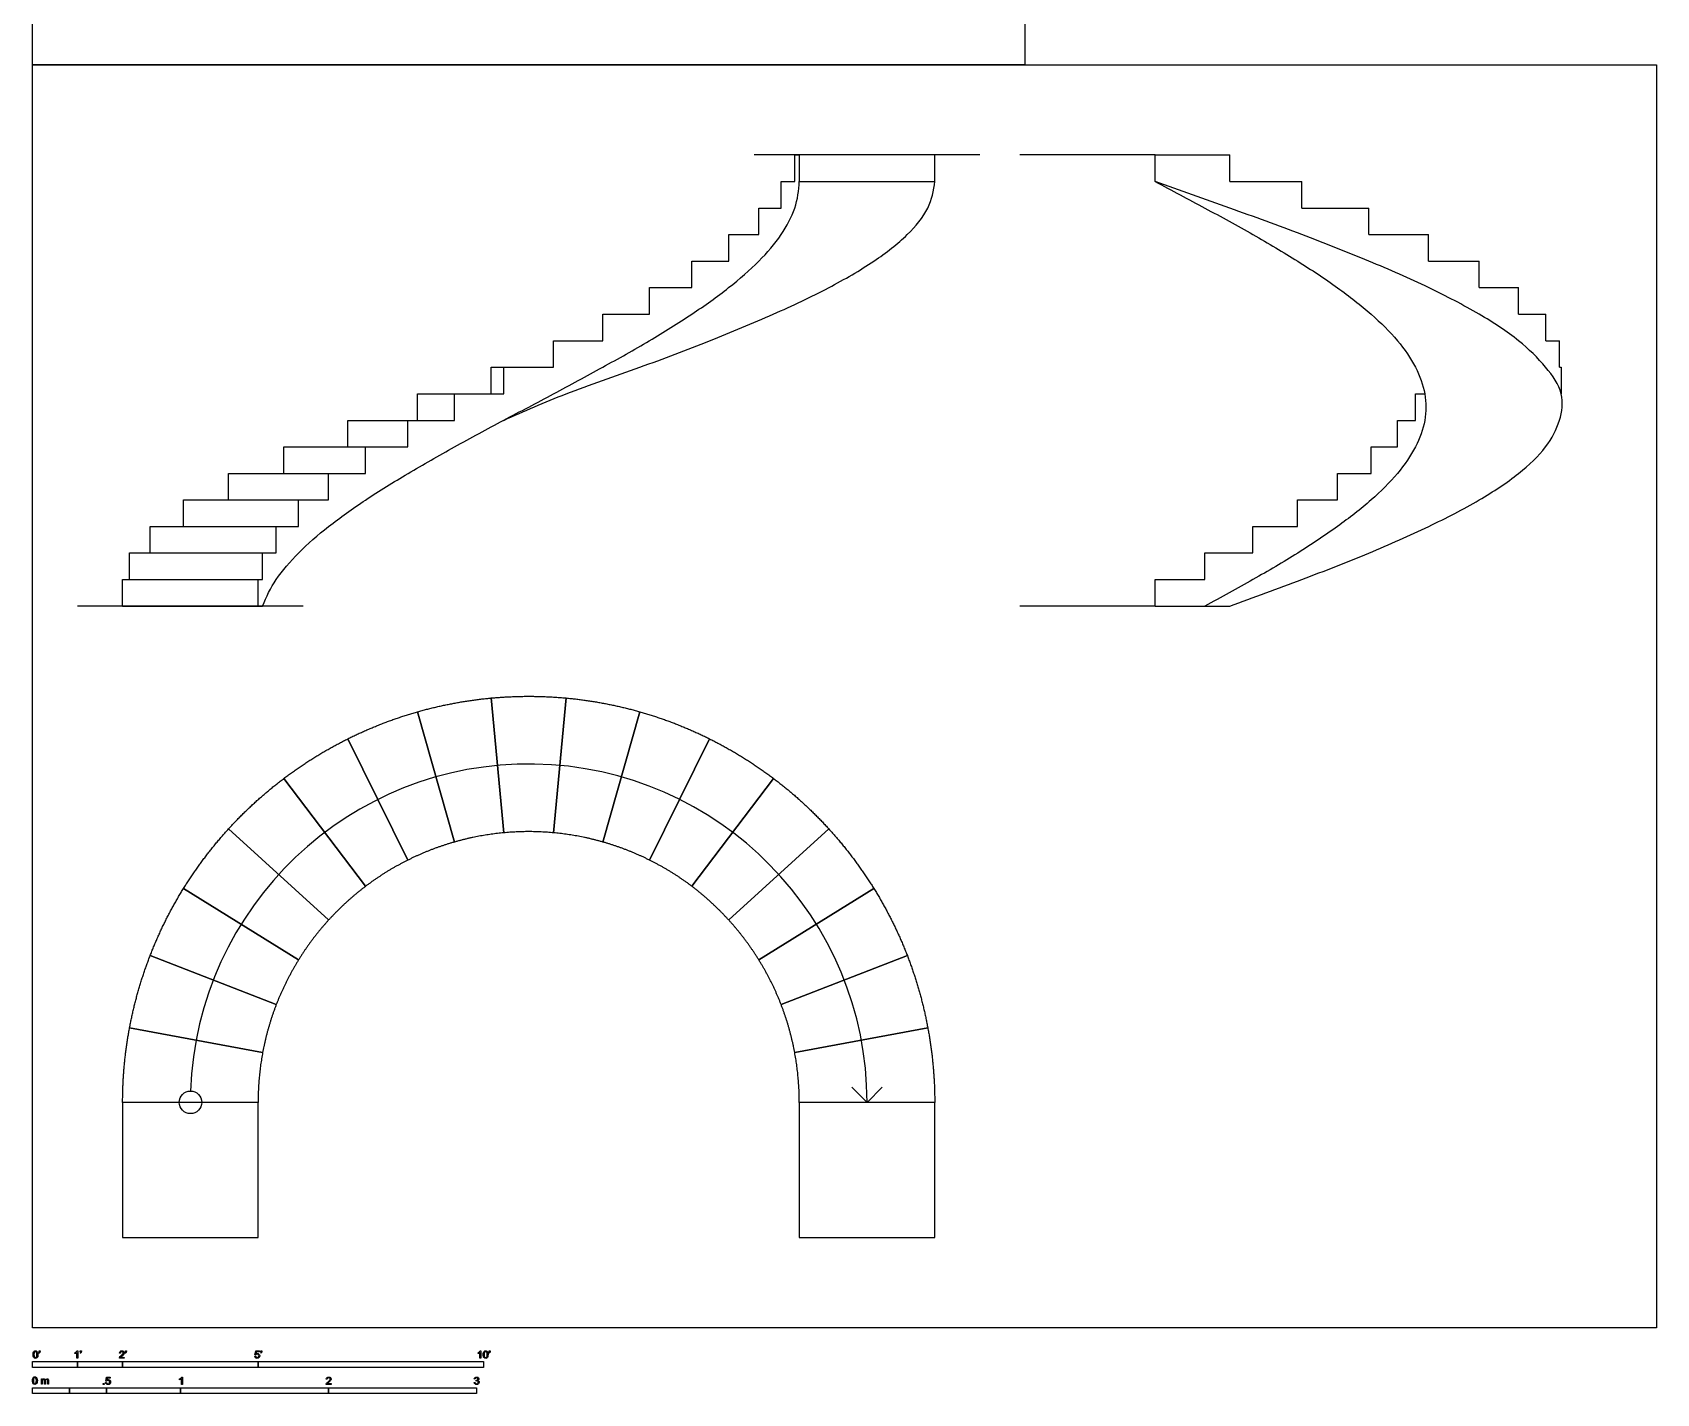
# Model space of a CAD drawing. Header units: millimetres. Extents: x 0.1 to 56.8, y -0.4 to 40.2.
# Drawn here: x 0.13 to 11.1, y -0.35 to 8.84 of the extents above; entities that cross this region are included whole.
import ezdxf

# ---------------------------------------------------------------- set-up
doc = ezdxf.new("R2010")
doc.units = ezdxf.units.MM
for name, color, linetype, true_color in [('AG-BUILDINGS', 7, 'Continuous', 0x66ccff), ('AG-DETAIL-DIAGRAM', 7, 'Continuous', 0xccff66), ('AG-DETAILS', 7, 'Continuous', 0x66ffff), ('AG-DIAGRAM', 7, 'Continuous', 0xfecc66), ('N-SYMB', 7, 'Continuous', 0x800040), ('X-VPRT', 6, 'Continuous', 0xff00ff)]:
    doc.layers.add(name, color=color, linetype=linetype, true_color=true_color)

msp = doc.modelspace()

# ---------------------------------------------------------------- linework, layer by layer
at = {"layer": 'AG-BUILDINGS'}
for p, q in [((5.282, 7.835), (5.282, 8.014)), ((5.282, 8.014), (5.313, 8.014)), ((7.717, 7.835), (7.717, 8.014)), ((7.717, 8.014), (8.221, 8.014)), ((8.221, 7.835), (8.221, 8.014)), ((5.19, 7.655), (5.19, 7.835)), ((5.19, 7.835), (5.282, 7.835)), ((8.221, 7.835), (8.708, 7.835)), ((8.708, 7.655), (8.708, 7.835)), ((5.039, 7.476), (5.039, 7.655)), ((5.039, 7.655), (5.19, 7.655)), ((8.708, 7.655), (9.162, 7.655)), ((9.162, 7.476), (9.162, 7.655)), ((4.836, 7.297), (4.836, 7.476)), ((4.836, 7.476), (5.039, 7.476)), ((9.162, 7.476), (9.565, 7.476)), ((9.565, 7.297), (9.565, 7.476)), ((4.587, 7.118), (4.587, 7.297)), ((4.587, 7.297), (4.836, 7.297)), ((9.565, 7.297), (9.907, 7.297)), ((9.907, 7.118), (9.907, 7.297)), ((4.3, 6.938), (4.3, 7.118)), ((4.3, 7.118), (4.587, 7.118)), ((9.907, 7.118), (10.173, 7.118)), ((10.173, 6.938), (10.173, 7.118)), ((3.985, 6.759), (3.985, 6.938)), ((3.985, 6.938), (4.3, 6.938)), ((10.173, 6.938), (10.356, 6.938)), ((10.356, 6.759), (10.356, 6.938)), ((3.653, 6.58), (3.653, 6.759)), ((3.653, 6.759), (3.985, 6.759)), ((10.356, 6.759), (10.449, 6.759)), ((10.449, 6.58), (10.449, 6.759)), ((3.231, 6.4), (3.231, 6.58)), ((3.231, 6.58), (3.316, 6.58)), ((3.316, 6.4), (3.316, 6.58)), ((3.316, 6.58), (3.653, 6.58)), ((10.449, 6.58), (10.46, 6.58)), ((10.461, 6.58), (10.461, 6.4)), ((2.734, 6.221), (2.734, 6.4)), ((2.734, 6.4), (2.984, 6.4)), ((2.984, 6.221), (2.984, 6.4)), ((2.984, 6.4), (3.316, 6.4)), ((9.476, 6.221), (9.476, 6.4)), ((9.476, 6.4), (9.538, 6.4)), ((2.262, 6.042), (2.262, 6.221)), ((2.262, 6.221), (2.669, 6.221)), ((2.669, 6.042), (2.669, 6.221)), ((2.669, 6.221), (2.984, 6.221)), ((9.354, 6.042), (9.354, 6.221)), ((9.354, 6.221), (9.476, 6.221)), ((1.831, 5.862), (1.831, 6.042)), ((1.831, 6.042), (2.382, 6.042)), ((2.382, 5.862), (2.382, 6.042)), ((2.382, 6.042), (2.669, 6.042)), ((9.177, 5.862), (9.177, 6.042)), ((9.177, 6.042), (9.354, 6.042)), ((1.457, 5.683), (1.457, 5.862)), ((1.457, 5.862), (2.133, 5.862)), ((2.133, 5.683), (2.133, 5.862)), ((2.133, 5.862), (2.382, 5.862)), ((8.949, 5.683), (8.949, 5.862)), ((8.949, 5.862), (9.177, 5.862)), ((1.152, 5.504), (1.152, 5.683)), ((1.152, 5.683), (1.93, 5.683)), ((1.93, 5.504), (1.93, 5.683)), ((1.93, 5.683), (2.133, 5.683)), ((8.68, 5.504), (8.68, 5.683)), ((8.68, 5.683), (8.949, 5.683)), ((0.926, 5.325), (0.926, 5.504)), ((0.926, 5.504), (1.779, 5.504)), ((1.779, 5.325), (1.779, 5.504)), ((1.779, 5.504), (1.93, 5.504)), ((8.378, 5.325), (8.378, 5.504)), ((8.378, 5.504), (8.68, 5.504)), ((0.788, 5.145), (0.788, 5.325)), ((0.788, 5.325), (1.687, 5.325)), ((1.687, 5.145), (1.687, 5.325)), ((1.687, 5.325), (1.779, 5.325)), ((8.053, 5.145), (8.053, 5.325)), ((8.053, 5.325), (8.378, 5.325)), ((0.741, 4.966), (0.741, 5.145)), ((0.741, 5.145), (1.656, 5.145)), ((1.656, 4.966), (1.656, 5.145)), ((1.656, 5.145), (1.687, 5.145)), ((7.717, 4.966), (7.717, 5.145)), ((7.717, 5.145), (8.053, 5.145)), ((0.741, 4.966), (1.656, 4.966)), ((1.656, 4.966), (1.687, 4.966)), ((7.717, 4.966), (8.053, 4.966))]:
    msp.add_line(p, q, dxfattribs=at)
msp.add_lwpolyline([(5.313, 7.835), (6.228, 7.835), (6.228, 8.014), (5.313, 8.014)], close=True, dxfattribs=at)
for points in [[(3.232, 4.345), (3.316, 3.434)], [(3.316, 3.434), (3.232, 4.345)], [(3.738, 4.345), (3.653, 3.434)], [(3.653, 3.434), (3.738, 4.345)], [(2.734, 4.252), (2.984, 3.372)], [(2.984, 3.372), (2.734, 4.252)], [(4.235, 4.252), (3.985, 3.372)], [(3.985, 3.372), (4.235, 4.252)], [(2.262, 4.069), (2.669, 3.25)], [(2.669, 3.25), (2.262, 4.069)], [(4.707, 4.069), (4.3, 3.25)], [(4.3, 3.25), (4.707, 4.069)], [(1.831, 3.802), (2.383, 3.073)], [(2.383, 3.073), (1.831, 3.802)], [(5.138, 3.802), (4.587, 3.073)], [(4.587, 3.073), (5.138, 3.802)], [(1.457, 3.461), (2.133, 2.845)], [(2.133, 2.845), (1.457, 3.461)], [(5.512, 3.461), (4.836, 2.845)], [(4.836, 2.845), (5.512, 3.461)], [(1.152, 3.057), (1.93, 2.576)], [(1.93, 2.576), (1.152, 3.057)], [(5.817, 3.057), (5.039, 2.576)], [(5.039, 2.576), (5.817, 3.057)], [(0.927, 2.604), (1.779, 2.274)], [(1.779, 2.274), (0.927, 2.604)], [(6.043, 2.604), (5.19, 2.274)], [(5.19, 2.274), (6.043, 2.604)], [(0.788, 2.117), (1.687, 1.949)], [(1.687, 1.949), (0.788, 2.117)], [(6.181, 2.117), (5.282, 1.949)], [(5.282, 1.949), (6.181, 2.117)], [(1.656, 1.613), (0.741, 1.613)], [(6.228, 1.613), (5.313, 1.613)]]:
    msp.add_lwpolyline(points, dxfattribs=at)
for points, knots in [([(1.687, 4.966), (1.711, 5.029), (1.772, 5.152), (1.928, 5.331), (2.132, 5.509), (2.383, 5.687), (2.67, 5.865), (2.984, 6.044), (3.316, 6.222), (3.653, 6.4), (3.984, 6.578), (4.299, 6.756), (4.586, 6.934), (4.836, 7.112), (5.042, 7.29), (5.195, 7.469), (5.292, 7.651), (5.311, 7.774), (5.313, 7.835)], [0, 0, 0, 0, 0.813443, 1.689713, 2.632856, 3.63672, 4.69031, 5.780386, 6.892663, 8.012385, 9.124662, 10.214739, 11.268328, 12.272193, 13.215335, 14.091606, 14.905048, 15.677733, 15.677733, 15.677733, 15.677733]), ([(3.316, 6.221), (3.455, 6.284), (3.735, 6.407), (4.238, 6.577), (4.704, 6.756), (5.135, 6.933), (5.509, 7.11), (5.816, 7.288), (6.045, 7.465), (6.194, 7.646), (6.222, 7.773), (6.228, 7.835)], [0, 0, 0, 0, 1.226313, 2.543619, 3.83072, 5.067527, 6.234167, 7.311634, 8.284026, 9.146215, 9.925874, 9.925874, 9.925874, 9.925874]), ([(8.221, 4.966), (8.384, 5.024), (8.707, 5.143), (9.159, 5.32), (9.563, 5.498), (9.905, 5.675), (10.173, 5.852), (10.364, 6.031), (10.459, 6.215), (10.484, 6.408), (10.357, 6.589), (10.176, 6.769), (9.904, 6.946), (9.563, 7.124), (9.159, 7.301), (8.707, 7.479), (8.221, 7.656), (7.886, 7.776), (7.717, 7.835)], [0.551249, 0.551249, 0.551249, 0.551249, 1.855968, 3.120427, 4.324605, 5.448926, 6.475463, 7.3921, 8.206155, 8.973936, 9.799296, 10.715933, 11.742469, 12.866791, 14.070969, 15.335428, 16.640147, 17.965005, 17.965005, 17.965005, 17.965005]), ([(7.717, 7.835), (7.83, 7.776), (8.053, 7.656), (8.378, 7.479), (8.68, 7.3), (8.949, 7.122), (9.178, 6.944), (9.358, 6.766), (9.483, 6.586), (9.549, 6.403), (9.549, 6.218), (9.483, 6.036), (9.358, 5.856), (9.178, 5.677), (8.949, 5.499), (8.68, 5.321), (8.378, 5.143), (8.163, 5.024), (8.053, 4.966)], [17.965005, 17.965005, 17.965005, 17.965005, 19.082864, 20.185865, 21.259437, 22.289717, 23.264378, 24.174384, 25.017791, 25.806731, 26.573696, 27.362635, 28.206043, 29.116048, 30.090709, 31.12099, 32.194561, 33.297563, 33.297563, 33.297563, 33.297563])]:
    msp.add_open_spline(points, degree=3, knots=knots, dxfattribs=at)
msp.add_open_spline([(8.053, 4.966), (8.137, 4.966), (8.221, 4.966)], degree=2, dxfattribs=at)
for points, weights in [([(2.734, 4.252), (2.978, 4.321), (3.232, 4.345)], [1, 0.995734176251, 1]), ([(3.232, 4.345), (3.485, 4.368), (3.738, 4.345)], [1, 0.995734176559, 1]), ([(3.738, 4.345), (3.991, 4.321), (4.235, 4.252)], [1, 0.995734177249, 0.999999997966]), ([(2.262, 4.069), (2.489, 4.182), (2.734, 4.252)], [1, 0.995734176811, 1]), ([(4.235, 4.252), (4.48, 4.182), (4.707, 4.069)], [1, 0.995734177527, 0.999999997966]), ([(1.831, 3.802), (2.034, 3.955), (2.262, 4.069)], [1, 0.995734175788, 1]), ([(4.707, 4.069), (4.935, 3.955), (5.138, 3.802)], [1, 0.995734177011, 0.999999997966]), ([(1.457, 3.461), (1.629, 3.649), (1.831, 3.802)], [1, 0.995734175312, 1]), ([(5.138, 3.802), (5.341, 3.649), (5.512, 3.461)], [1, 0.995734176253, 1]), ([(1.152, 3.057), (1.286, 3.273), (1.457, 3.461)], [1, 0.995734176778, 1]), ([(3.316, 3.434), (3.147, 3.419), (2.984, 3.372)], [1, 0.995734176232, 1]), ([(3.653, 3.434), (3.485, 3.45), (3.316, 3.434)], [1, 0.995734176559, 1]), ([(3.985, 3.372), (3.822, 3.419), (3.653, 3.434)], [1, 0.995734176251, 1]), ([(5.512, 3.461), (5.683, 3.273), (5.817, 3.057)], [0.999999997966, 0.995734177296, 1]), ([(2.984, 3.372), (2.821, 3.326), (2.669, 3.25)], [1, 0.995734176509, 1]), ([(4.3, 3.25), (4.148, 3.326), (3.985, 3.372)], [1, 0.995734177828, 0.999999997966]), ([(2.669, 3.25), (2.518, 3.175), (2.383, 3.073)], [1, 0.995734175994, 1]), ([(4.587, 3.073), (4.451, 3.175), (4.3, 3.25)], [1, 0.995734176805, 0.999999997966]), ([(2.383, 3.073), (2.247, 2.97), (2.133, 2.845)], [1, 0.995734176253, 1]), ([(4.836, 2.845), (4.722, 2.97), (4.587, 3.073)], [0.999999997966, 0.995734177346, 0.999999997966]), ([(0.927, 2.604), (1.018, 2.841), (1.152, 3.057)], [1, 0.995734176649, 1]), ([(5.817, 3.057), (5.951, 2.841), (6.043, 2.604)], [0.999999997966, 0.995734178209, 0.999999997966]), ([(2.133, 2.845), (2.019, 2.72), (1.93, 2.576)], [1, 0.995734176279, 1]), ([(5.039, 2.576), (4.95, 2.72), (4.836, 2.845)], [0.999999997966, 0.995734177795, 1]), ([(0.788, 2.117), (0.835, 2.367), (0.927, 2.604)], [1, 0.995734175664, 1]), ([(1.93, 2.576), (1.841, 2.432), (1.779, 2.274)], [1, 0.995734176174, 1]), ([(5.19, 2.274), (5.129, 2.432), (5.039, 2.576)], [1, 0.995734176649, 1]), ([(6.043, 2.604), (6.134, 2.367), (6.181, 2.117)], [1, 0.995734176731, 0.999999997966]), ([(1.779, 2.274), (1.718, 2.116), (1.687, 1.949)], [1, 0.995734175714, 1]), ([(5.282, 1.949), (5.251, 2.116), (5.19, 2.274)], [1, 0.995734176681, 0.999999997966]), ([(0.741, 1.613), (0.741, 1.867), (0.788, 2.117)], [1, 0.995734176889, 1]), ([(6.181, 2.117), (6.228, 1.867), (6.228, 1.613)], [1, 0.99573417716, 1]), ([(1.687, 1.949), (1.656, 1.783), (1.656, 1.613)], [1, 0.99573417716, 1]), ([(5.313, 1.613), (5.313, 1.783), (5.282, 1.949)], [1, 0.995734177906, 0.999999997966])]:
    msp.add_rational_spline(points, weights, degree=2, dxfattribs=at)
at = {"layer": 'AG-DETAIL-DIAGRAM'}
for points in [[(1.656, 0.699), (1.656, 1.613), (0.741, 1.613), (0.741, 0.699)], [(6.228, 0.699), (6.228, 1.613), (5.313, 1.613), (5.313, 0.699)]]:
    msp.add_lwpolyline(points, close=True, dxfattribs=at)
at = {"layer": 'AG-DETAILS'}
msp.add_lwpolyline([(5.872, 1.715), (5.771, 1.613), (5.669, 1.715)], dxfattribs=at)
msp.add_circle((1.199, 1.613), 0.0762, dxfattribs=at)
msp.add_arc((3.485, 1.613), 2.286, 0, 178.09, dxfattribs=at)
at = {"layer": 'AG-DIAGRAM'}
for points in [[(6.532, 8.014), (5.008, 8.014)], [(7.717, 8.014), (6.803, 8.014)], [(1.961, 4.966), (0.437, 4.966)], [(7.717, 4.966), (6.803, 4.966)]]:
    msp.add_lwpolyline(points, dxfattribs=at)
at = {"layer": 'N-SYMB'}
for points in [[(0.177, -0.082), (0.175, -0.08)], [(0.176, -0.073), (0.176, -0.066), (0.183, -0.066), (0.183, -0.071)], [(0.179, -0.073), (0.176, -0.073)], [(0.419, -0.085), (0.419, -0.079)], [(0.438, -0.116), (0.432, -0.116), (0.432, -0.077)], [(0.434, -0.066), (0.438, -0.066), (0.438, -0.116)], [(0.456, -0.082), (0.454, -0.08)], [(0.455, -0.073), (0.455, -0.066), (0.462, -0.066), (0.462, -0.071)], [(0.458, -0.073), (0.455, -0.073)], [(0.726, -0.081), (0.72, -0.081)], [(0.761, -0.082), (0.759, -0.08)], [(0.76, -0.073), (0.76, -0.066), (0.766, -0.066), (0.766, -0.071)], [(0.763, -0.073), (0.76, -0.073)], [(1.634, -0.103), (1.64, -0.103)], [(1.641, -0.093), (1.635, -0.093), (1.64, -0.067), (1.665, -0.067), (1.665, -0.073), (1.645, -0.073), (1.642, -0.086)], [(1.674, -0.073), (1.674, -0.066), (1.681, -0.066), (1.681, -0.071)], [(1.677, -0.073), (1.674, -0.073)], [(1.675, -0.082), (1.674, -0.08)], [(3.143, -0.085), (3.143, -0.079)], [(3.161, -0.116), (3.155, -0.116), (3.155, -0.077)], [(3.158, -0.066), (3.161, -0.066), (3.161, -0.116)], [(3.217, -0.073), (3.217, -0.066), (3.224, -0.066), (3.224, -0.071)], [(3.221, -0.073), (3.217, -0.073)], [(3.218, -0.082), (3.217, -0.08)], [(0.752, -0.11), (0.752, -0.116), (0.719, -0.116)], [(0.727, -0.11), (0.752, -0.11)], [(0.192, -0.292), (0.192, -0.256), (0.197, -0.256), (0.197, -0.261)], [(0.198, -0.273), (0.198, -0.292), (0.192, -0.292)], [(0.22, -0.271), (0.22, -0.292), (0.213, -0.292), (0.213, -0.269)], [(0.241, -0.267), (0.241, -0.292), (0.235, -0.292), (0.235, -0.269)], [(0.626, -0.28), (0.633, -0.28)], [(0.633, -0.27), (0.627, -0.27), (0.632, -0.244), (0.657, -0.244), (0.657, -0.25), (0.637, -0.25), (0.635, -0.263)], [(1.126, -0.261), (1.126, -0.255)], [(1.145, -0.293), (1.139, -0.293), (1.139, -0.254)], [(1.141, -0.243), (1.145, -0.243), (1.145, -0.293)], [(2.149, -0.287), (2.149, -0.293), (2.116, -0.293)], [(2.124, -0.258), (2.117, -0.258)], [(2.125, -0.287), (2.149, -0.287)], [(3.124, -0.257), (3.117, -0.256)], [(3.117, -0.28), (3.123, -0.279)], [(3.129, -0.27), (3.13, -0.264)]]:
    msp.add_lwpolyline(points, dxfattribs=at)
for points in [[(0.132, -0.178), (0.132, -0.139), (0.437, -0.139), (0.437, -0.178)], [(0.437, -0.178), (0.437, -0.139), (0.741, -0.139), (0.741, -0.178)], [(0.741, -0.178), (0.741, -0.139), (1.656, -0.139), (1.656, -0.178)], [(1.656, -0.178), (1.656, -0.139), (3.18, -0.139), (3.18, -0.178)], [(0.132, -0.354), (0.132, -0.316), (0.382, -0.316), (0.382, -0.354)], [(0.382, -0.354), (0.382, -0.316), (0.632, -0.316), (0.632, -0.354)], [(0.61, -0.293), (0.61, -0.286), (0.617, -0.286), (0.617, -0.293)], [(0.632, -0.354), (0.632, -0.316), (1.132, -0.316), (1.132, -0.354)], [(1.132, -0.354), (1.132, -0.316), (2.132, -0.316), (2.132, -0.354)], [(2.132, -0.354), (2.132, -0.316), (3.132, -0.316), (3.132, -0.354)]]:
    msp.add_lwpolyline(points, close=True, dxfattribs=at)
for points in [[(0.136, -0.091), (0.136, -0.086), (0.136, -0.081), (0.137, -0.077)], [(0.141, -0.112), (0.137, -0.108), (0.136, -0.101), (0.136, -0.091)], [(0.137, -0.077), (0.139, -0.074), (0.14, -0.071), (0.143, -0.069)], [(0.145, -0.075), (0.143, -0.078), (0.142, -0.083), (0.142, -0.091)], [(0.142, -0.091), (0.142, -0.1), (0.143, -0.105), (0.145, -0.108)], [(0.143, -0.069), (0.145, -0.067), (0.148, -0.066), (0.152, -0.066)], [(0.152, -0.071), (0.149, -0.071), (0.147, -0.072), (0.145, -0.075)], [(0.145, -0.108), (0.147, -0.111), (0.149, -0.112), (0.152, -0.112)], [(0.152, -0.066), (0.155, -0.066), (0.157, -0.066), (0.159, -0.068)], [(0.159, -0.075), (0.157, -0.072), (0.155, -0.071), (0.152, -0.071)], [(0.152, -0.112), (0.155, -0.112), (0.157, -0.111), (0.159, -0.108)], [(0.159, -0.068), (0.161, -0.069), (0.163, -0.07), (0.164, -0.072)], [(0.162, -0.091), (0.162, -0.083), (0.161, -0.078), (0.159, -0.075)], [(0.159, -0.108), (0.161, -0.105), (0.162, -0.1), (0.162, -0.091)], [(0.167, -0.106), (0.165, -0.11), (0.164, -0.112), (0.161, -0.114)], [(0.164, -0.072), (0.165, -0.074), (0.166, -0.077), (0.167, -0.08)], [(0.167, -0.08), (0.168, -0.083), (0.168, -0.087), (0.168, -0.091)], [(0.168, -0.091), (0.168, -0.097), (0.168, -0.102), (0.167, -0.106)], [(0.175, -0.08), (0.177, -0.079), (0.178, -0.079), (0.178, -0.077)], [(0.181, -0.078), (0.181, -0.08), (0.179, -0.081), (0.177, -0.082)], [(0.178, -0.077), (0.179, -0.076), (0.179, -0.075), (0.179, -0.073)], [(0.183, -0.071), (0.183, -0.074), (0.182, -0.077), (0.181, -0.078)], [(0.419, -0.079), (0.423, -0.077), (0.426, -0.075), (0.428, -0.073)], [(0.426, -0.081), (0.423, -0.083), (0.421, -0.084), (0.419, -0.085)], [(0.432, -0.077), (0.43, -0.079), (0.428, -0.08), (0.426, -0.081)], [(0.428, -0.073), (0.431, -0.07), (0.433, -0.068), (0.434, -0.066)], [(0.454, -0.08), (0.456, -0.079), (0.456, -0.079), (0.457, -0.077)], [(0.46, -0.078), (0.46, -0.08), (0.458, -0.081), (0.456, -0.082)], [(0.457, -0.077), (0.458, -0.076), (0.458, -0.075), (0.458, -0.073)], [(0.462, -0.071), (0.462, -0.074), (0.461, -0.077), (0.46, -0.078)], [(0.719, -0.112), (0.72, -0.11), (0.722, -0.107), (0.723, -0.105)], [(0.72, -0.081), (0.72, -0.076), (0.722, -0.072), (0.725, -0.07)], [(0.723, -0.105), (0.725, -0.103), (0.728, -0.101), (0.731, -0.098)], [(0.725, -0.07), (0.728, -0.067), (0.731, -0.066), (0.736, -0.066)], [(0.729, -0.074), (0.727, -0.076), (0.726, -0.078), (0.726, -0.081)], [(0.73, -0.107), (0.729, -0.108), (0.728, -0.109), (0.727, -0.11)], [(0.736, -0.071), (0.733, -0.071), (0.731, -0.072), (0.729, -0.074)], [(0.737, -0.101), (0.733, -0.104), (0.731, -0.106), (0.73, -0.107)], [(0.731, -0.098), (0.737, -0.093), (0.741, -0.09), (0.743, -0.087)], [(0.736, -0.066), (0.741, -0.066), (0.745, -0.067), (0.747, -0.07)], [(0.743, -0.074), (0.741, -0.072), (0.739, -0.071), (0.736, -0.071)], [(0.747, -0.092), (0.744, -0.094), (0.741, -0.097), (0.737, -0.101)], [(0.745, -0.08), (0.745, -0.077), (0.744, -0.075), (0.743, -0.074)], [(0.743, -0.087), (0.744, -0.085), (0.745, -0.082), (0.745, -0.08)], [(0.747, -0.07), (0.75, -0.073), (0.752, -0.076), (0.752, -0.08)], [(0.75, -0.086), (0.75, -0.088), (0.748, -0.09), (0.747, -0.092)], [(0.752, -0.08), (0.752, -0.082), (0.751, -0.084), (0.75, -0.086)], [(0.759, -0.08), (0.76, -0.079), (0.761, -0.079), (0.762, -0.077)], [(0.765, -0.078), (0.764, -0.08), (0.763, -0.081), (0.761, -0.082)], [(0.762, -0.077), (0.763, -0.076), (0.763, -0.075), (0.763, -0.073)], [(0.766, -0.071), (0.766, -0.074), (0.766, -0.077), (0.765, -0.078)], [(1.639, -0.113), (1.636, -0.111), (1.634, -0.107), (1.634, -0.103)], [(1.64, -0.103), (1.641, -0.106), (1.642, -0.108), (1.644, -0.11)], [(1.644, -0.09), (1.643, -0.091), (1.642, -0.092), (1.641, -0.093)], [(1.642, -0.086), (1.645, -0.084), (1.648, -0.083), (1.652, -0.083)], [(1.65, -0.088), (1.648, -0.088), (1.646, -0.089), (1.644, -0.09)], [(1.658, -0.091), (1.656, -0.09), (1.653, -0.088), (1.65, -0.088)], [(1.65, -0.112), (1.653, -0.112), (1.656, -0.111), (1.658, -0.109)], [(1.652, -0.083), (1.656, -0.083), (1.659, -0.085), (1.662, -0.088)], [(1.661, -0.1), (1.661, -0.096), (1.659, -0.094), (1.658, -0.091)], [(1.658, -0.109), (1.659, -0.107), (1.661, -0.104), (1.661, -0.1)], [(1.662, -0.088), (1.665, -0.091), (1.667, -0.094), (1.667, -0.099)], [(1.667, -0.099), (1.667, -0.104), (1.666, -0.108), (1.663, -0.111)], [(1.674, -0.08), (1.675, -0.079), (1.676, -0.079), (1.676, -0.077)], [(1.68, -0.078), (1.679, -0.08), (1.677, -0.081), (1.675, -0.082)], [(1.676, -0.077), (1.677, -0.076), (1.677, -0.075), (1.677, -0.073)], [(1.681, -0.071), (1.681, -0.074), (1.681, -0.077), (1.68, -0.078)], [(3.143, -0.079), (3.146, -0.077), (3.149, -0.075), (3.152, -0.073)], [(3.149, -0.081), (3.147, -0.083), (3.145, -0.084), (3.143, -0.085)], [(3.155, -0.077), (3.154, -0.079), (3.152, -0.08), (3.149, -0.081)], [(3.152, -0.073), (3.155, -0.07), (3.156, -0.068), (3.158, -0.066)], [(3.177, -0.091), (3.177, -0.086), (3.178, -0.081), (3.179, -0.077)], [(3.182, -0.112), (3.179, -0.108), (3.177, -0.101), (3.177, -0.091)], [(3.179, -0.077), (3.18, -0.074), (3.182, -0.071), (3.185, -0.069)], [(3.187, -0.075), (3.185, -0.078), (3.183, -0.083), (3.183, -0.091)], [(3.183, -0.091), (3.183, -0.1), (3.185, -0.105), (3.186, -0.108)], [(3.185, -0.069), (3.187, -0.067), (3.19, -0.066), (3.194, -0.066)], [(3.186, -0.108), (3.188, -0.111), (3.191, -0.112), (3.194, -0.112)], [(3.193, -0.071), (3.191, -0.071), (3.189, -0.072), (3.187, -0.075)], [(3.201, -0.075), (3.199, -0.072), (3.196, -0.071), (3.193, -0.071)], [(3.194, -0.066), (3.196, -0.066), (3.198, -0.066), (3.201, -0.068)], [(3.194, -0.112), (3.196, -0.112), (3.199, -0.111), (3.201, -0.108)], [(3.201, -0.068), (3.203, -0.069), (3.204, -0.07), (3.206, -0.072)], [(3.204, -0.091), (3.204, -0.083), (3.203, -0.078), (3.201, -0.075)], [(3.201, -0.108), (3.203, -0.105), (3.204, -0.1), (3.204, -0.091)], [(3.208, -0.106), (3.207, -0.11), (3.205, -0.112), (3.203, -0.114)], [(3.206, -0.072), (3.207, -0.074), (3.208, -0.077), (3.209, -0.08)], [(3.21, -0.091), (3.21, -0.097), (3.209, -0.102), (3.208, -0.106)], [(3.209, -0.08), (3.21, -0.083), (3.21, -0.087), (3.21, -0.091)], [(3.217, -0.08), (3.218, -0.079), (3.219, -0.079), (3.22, -0.077)], [(3.223, -0.078), (3.222, -0.08), (3.22, -0.081), (3.218, -0.082)], [(3.22, -0.077), (3.22, -0.076), (3.221, -0.075), (3.221, -0.073)], [(3.224, -0.071), (3.224, -0.074), (3.224, -0.077), (3.223, -0.078)], [(0.152, -0.117), (0.147, -0.117), (0.143, -0.116), (0.141, -0.112)], [(0.161, -0.114), (0.159, -0.116), (0.156, -0.117), (0.152, -0.117)], [(0.719, -0.116), (0.719, -0.115), (0.719, -0.113), (0.719, -0.112)], [(1.65, -0.117), (1.645, -0.117), (1.642, -0.116), (1.639, -0.113)], [(1.644, -0.11), (1.645, -0.111), (1.647, -0.112), (1.65, -0.112)], [(1.663, -0.111), (1.66, -0.115), (1.656, -0.117), (1.65, -0.117)], [(3.194, -0.117), (3.189, -0.117), (3.185, -0.116), (3.182, -0.112)], [(3.203, -0.114), (3.2, -0.116), (3.197, -0.117), (3.194, -0.117)], [(0.132, -0.267), (0.132, -0.262), (0.132, -0.257), (0.134, -0.253)], [(0.137, -0.288), (0.134, -0.284), (0.132, -0.277), (0.132, -0.267)], [(0.134, -0.253), (0.135, -0.25), (0.137, -0.247), (0.139, -0.245)], [(0.148, -0.293), (0.143, -0.293), (0.14, -0.291), (0.137, -0.288)], [(0.141, -0.25), (0.139, -0.253), (0.138, -0.259), (0.138, -0.267)], [(0.138, -0.267), (0.138, -0.276), (0.139, -0.281), (0.141, -0.284)], [(0.139, -0.245), (0.141, -0.243), (0.144, -0.242), (0.148, -0.242)], [(0.148, -0.247), (0.145, -0.247), (0.143, -0.248), (0.141, -0.25)], [(0.141, -0.284), (0.143, -0.287), (0.145, -0.288), (0.148, -0.288)], [(0.148, -0.242), (0.151, -0.242), (0.153, -0.242), (0.155, -0.244)], [(0.155, -0.251), (0.154, -0.248), (0.151, -0.247), (0.148, -0.247)], [(0.148, -0.288), (0.151, -0.288), (0.154, -0.287), (0.155, -0.284)], [(0.157, -0.29), (0.155, -0.292), (0.152, -0.293), (0.148, -0.293)], [(0.155, -0.244), (0.157, -0.244), (0.159, -0.246), (0.16, -0.248)], [(0.158, -0.267), (0.158, -0.259), (0.157, -0.254), (0.155, -0.251)], [(0.155, -0.284), (0.157, -0.281), (0.158, -0.276), (0.158, -0.267)], [(0.163, -0.282), (0.162, -0.285), (0.16, -0.288), (0.157, -0.29)], [(0.16, -0.248), (0.162, -0.25), (0.163, -0.253), (0.163, -0.256)], [(0.163, -0.256), (0.164, -0.259), (0.165, -0.262), (0.165, -0.267)], [(0.165, -0.267), (0.165, -0.273), (0.164, -0.278), (0.163, -0.282)], [(0.197, -0.261), (0.199, -0.259), (0.2, -0.258), (0.202, -0.257)], [(0.199, -0.266), (0.198, -0.268), (0.198, -0.27), (0.198, -0.273)], [(0.202, -0.262), (0.201, -0.263), (0.2, -0.264), (0.199, -0.266)], [(0.202, -0.257), (0.204, -0.256), (0.206, -0.255), (0.208, -0.255)], [(0.207, -0.26), (0.205, -0.26), (0.204, -0.261), (0.202, -0.262)], [(0.212, -0.262), (0.211, -0.261), (0.209, -0.26), (0.207, -0.26)], [(0.208, -0.255), (0.211, -0.255), (0.213, -0.256), (0.215, -0.257)], [(0.213, -0.269), (0.213, -0.266), (0.213, -0.264), (0.212, -0.262)], [(0.215, -0.257), (0.217, -0.258), (0.218, -0.259), (0.219, -0.261)], [(0.219, -0.261), (0.222, -0.257), (0.225, -0.255), (0.23, -0.255)], [(0.222, -0.263), (0.22, -0.265), (0.22, -0.267), (0.22, -0.271)], [(0.229, -0.26), (0.226, -0.26), (0.224, -0.261), (0.222, -0.263)], [(0.232, -0.261), (0.231, -0.261), (0.23, -0.26), (0.229, -0.26)], [(0.23, -0.255), (0.234, -0.255), (0.236, -0.256), (0.238, -0.258)], [(0.235, -0.264), (0.234, -0.263), (0.233, -0.262), (0.232, -0.261)], [(0.235, -0.269), (0.235, -0.267), (0.235, -0.265), (0.235, -0.264)], [(0.238, -0.258), (0.24, -0.26), (0.241, -0.263), (0.241, -0.267)], [(0.631, -0.29), (0.629, -0.288), (0.627, -0.284), (0.626, -0.28)], [(0.642, -0.294), (0.638, -0.294), (0.634, -0.293), (0.631, -0.29)], [(0.637, -0.267), (0.635, -0.268), (0.634, -0.269), (0.633, -0.27)], [(0.633, -0.28), (0.633, -0.283), (0.634, -0.285), (0.636, -0.287)], [(0.635, -0.263), (0.638, -0.261), (0.641, -0.26), (0.644, -0.26)], [(0.636, -0.287), (0.638, -0.288), (0.64, -0.289), (0.642, -0.289)], [(0.642, -0.265), (0.64, -0.265), (0.638, -0.266), (0.637, -0.267)], [(0.65, -0.268), (0.648, -0.267), (0.645, -0.265), (0.642, -0.265)], [(0.642, -0.289), (0.645, -0.289), (0.648, -0.288), (0.65, -0.286)], [(0.656, -0.288), (0.652, -0.292), (0.648, -0.294), (0.642, -0.294)], [(0.644, -0.26), (0.648, -0.26), (0.652, -0.261), (0.655, -0.264)], [(0.653, -0.277), (0.653, -0.273), (0.652, -0.271), (0.65, -0.268)], [(0.65, -0.286), (0.652, -0.283), (0.653, -0.28), (0.653, -0.277)], [(0.655, -0.264), (0.658, -0.267), (0.66, -0.271), (0.66, -0.276)], [(0.66, -0.276), (0.66, -0.281), (0.658, -0.285), (0.656, -0.288)], [(1.126, -0.255), (1.13, -0.254), (1.133, -0.252), (1.135, -0.25)], [(1.133, -0.258), (1.13, -0.26), (1.128, -0.261), (1.126, -0.261)], [(1.139, -0.254), (1.137, -0.255), (1.135, -0.257), (1.133, -0.258)], [(1.135, -0.25), (1.138, -0.247), (1.14, -0.245), (1.141, -0.243)], [(2.116, -0.293), (2.116, -0.292), (2.116, -0.29), (2.117, -0.289)], [(2.117, -0.258), (2.118, -0.253), (2.119, -0.249), (2.122, -0.247)], [(2.117, -0.289), (2.118, -0.287), (2.119, -0.284), (2.121, -0.282)], [(2.121, -0.282), (2.123, -0.28), (2.125, -0.278), (2.129, -0.275)], [(2.122, -0.247), (2.125, -0.244), (2.129, -0.243), (2.134, -0.243)], [(2.126, -0.251), (2.125, -0.252), (2.124, -0.255), (2.124, -0.258)], [(2.128, -0.284), (2.126, -0.285), (2.125, -0.286), (2.125, -0.287)], [(2.134, -0.248), (2.131, -0.248), (2.128, -0.249), (2.126, -0.251)], [(2.135, -0.278), (2.131, -0.281), (2.129, -0.283), (2.128, -0.284)], [(2.129, -0.275), (2.135, -0.27), (2.138, -0.267), (2.14, -0.264)], [(2.134, -0.243), (2.138, -0.243), (2.142, -0.244), (2.145, -0.247)], [(2.141, -0.251), (2.139, -0.249), (2.136, -0.248), (2.134, -0.248)], [(2.144, -0.269), (2.142, -0.271), (2.139, -0.274), (2.135, -0.278)], [(2.14, -0.264), (2.142, -0.261), (2.143, -0.259), (2.143, -0.257)], [(2.143, -0.257), (2.143, -0.254), (2.142, -0.252), (2.141, -0.251)], [(2.148, -0.263), (2.147, -0.265), (2.146, -0.267), (2.144, -0.269)], [(2.145, -0.247), (2.148, -0.25), (2.149, -0.253), (2.149, -0.257)], [(2.149, -0.257), (2.149, -0.259), (2.149, -0.261), (2.148, -0.263)], [(3.117, -0.256), (3.118, -0.252), (3.12, -0.249), (3.122, -0.246)], [(3.122, -0.29), (3.119, -0.288), (3.117, -0.284), (3.117, -0.28)], [(3.122, -0.246), (3.125, -0.244), (3.129, -0.243), (3.132, -0.243)], [(3.133, -0.294), (3.129, -0.294), (3.125, -0.293), (3.122, -0.29)], [(3.123, -0.279), (3.124, -0.283), (3.125, -0.285), (3.127, -0.287)], [(3.127, -0.25), (3.125, -0.252), (3.124, -0.254), (3.124, -0.257)], [(3.133, -0.248), (3.13, -0.248), (3.128, -0.249), (3.127, -0.25)], [(3.127, -0.287), (3.128, -0.288), (3.13, -0.289), (3.133, -0.289)], [(3.133, -0.269), (3.132, -0.269), (3.131, -0.269), (3.129, -0.27)], [(3.13, -0.264), (3.13, -0.264), (3.13, -0.264), (3.131, -0.264)], [(3.131, -0.264), (3.133, -0.264), (3.136, -0.264), (3.138, -0.262)], [(3.132, -0.243), (3.135, -0.243), (3.138, -0.243), (3.14, -0.245)], [(3.138, -0.25), (3.137, -0.249), (3.135, -0.248), (3.133, -0.248)], [(3.14, -0.272), (3.138, -0.27), (3.136, -0.269), (3.133, -0.269)], [(3.133, -0.289), (3.136, -0.289), (3.138, -0.288), (3.14, -0.286)], [(3.145, -0.289), (3.142, -0.292), (3.138, -0.294), (3.133, -0.294)], [(3.141, -0.256), (3.141, -0.254), (3.14, -0.252), (3.138, -0.25)], [(3.138, -0.262), (3.14, -0.261), (3.141, -0.259), (3.141, -0.256)], [(3.14, -0.245), (3.142, -0.246), (3.144, -0.248), (3.145, -0.249)], [(3.145, -0.262), (3.144, -0.264), (3.143, -0.265), (3.14, -0.266)], [(3.14, -0.266), (3.143, -0.267), (3.146, -0.268), (3.147, -0.271)], [(3.143, -0.279), (3.143, -0.276), (3.142, -0.274), (3.14, -0.272)], [(3.14, -0.286), (3.142, -0.284), (3.143, -0.282), (3.143, -0.279)], [(3.145, -0.249), (3.147, -0.252), (3.147, -0.254), (3.147, -0.256)], [(3.147, -0.256), (3.147, -0.258), (3.147, -0.26), (3.145, -0.262)], [(3.15, -0.278), (3.15, -0.283), (3.148, -0.286), (3.145, -0.289)], [(3.147, -0.271), (3.149, -0.273), (3.15, -0.275), (3.15, -0.278)]]:
    msp.add_open_spline(points, degree=3, dxfattribs=at)
at = {"layer": 'X-VPRT'}
for points in [[(0.132, 8.624), (0.132, 12.557), (6.837, 12.557), (6.837, 8.624)], [(0.132, 0.089), (0.132, 8.624), (11.105, 8.624), (11.105, 0.089)]]:
    msp.add_lwpolyline(points, close=True, dxfattribs=at)

doc.saveas('drawing.dxf')
